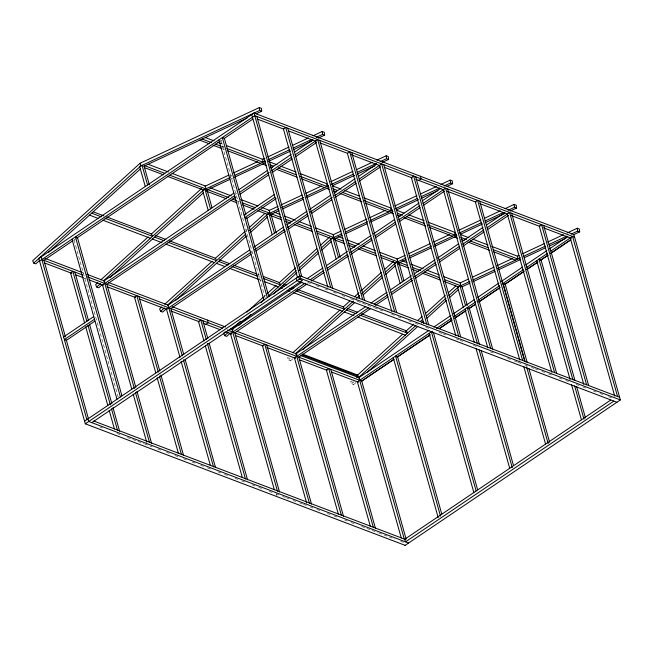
<?xml version="1.0" encoding="UTF-8"?>
<svg xmlns="http://www.w3.org/2000/svg" width="653" height="653" viewBox="0 0 653 653"><rect width="100%" height="100%" fill="white"/><g stroke="black" fill="none" stroke-linecap="round" stroke-linejoin="round"><path stroke-width="0.49" stroke-dasharray="3.27 2.45" d="M245.977 230.558L247.479 229.195M264.114 296.454L265.616 295.091M292.919 358.668L290.658 360.717L289.557 358.35L287.508 357.575L288.61 359.942L290.12 358.57M356.032 382.478L353.771 384.535L352.669 382.168L350.628 381.393L351.722 383.76L353.983 381.703M73.397 240.394L75.413 239.022M219.971 141.342L221.653 140.199M234.998 194.488L236.68 193.353M230.036 176.286L231.888 175.42M230.713 179.004L232.558 178.147M220.771 143.415L222.673 144.142M222.2 145.978L224.101 146.696M222.093 146.639L224.003 147.358M222.567 148.835L224.469 149.553M237.382 200.904L239.284 201.63M307.734 282.423L310.583 283.508M316.297 285.679L319.154 286.757M324.868 288.928L327.724 290.014M333.43 292.185L336.287 293.27M342.001 295.442L344.857 296.527M350.571 298.699L356.277 300.87M357.232 301.229L366.749 304.845M367.704 305.212L373.418 307.375M374.365 307.743L383.891 311.359M391.506 314.248L394.355 315.334M398.167 316.787L401.024 317.872M408.639 320.762L411.496 321.847M415.3 323.292L418.157 324.378M425.772 327.275L428.629 328.361M439.102 332.336L441.959 333.422M442.905 333.781L445.762 334.867M456.235 338.85L459.092 339.935M460.047 340.295L462.895 341.38M473.368 345.355L476.225 346.441M490.509 351.869L493.358 352.955M507.642 358.383L510.499 359.468M514.303 360.913L517.16 361.999M518.115 362.358L520.972 363.443M524.775 364.888L527.632 365.974M531.436 367.427L534.293 368.512M535.248 368.872L538.105 369.957M541.908 371.402L544.765 372.488M548.577 373.932L551.434 375.018M559.05 377.916L561.898 379.001M565.71 380.446L568.567 381.532M576.183 384.421L579.04 385.507M582.843 386.96L585.7 388.045M593.316 390.935L596.173 392.02M599.976 393.465L602.833 394.551M608.547 396.722L613.306 398.534M257.502 274.244L259.404 274.97M258.596 276.611L260.506 277.337M259.306 279.647L261.208 280.374M81.992 272.415L83.886 273.142M84.237 278.064L86.139 278.782M351.722 383.76L353.771 384.535M288.61 359.942L290.658 360.717M99.795 426.956L102.652 428.041M116.936 433.47L119.785 434.555M127.4 437.445L136.926 441.061M137.873 441.428L143.587 443.591M144.542 443.958L152.157 446.848M157.863 449.019L160.72 450.105M166.433 452.276L169.29 453.362M175.004 455.533L177.861 456.618M183.566 458.79L186.423 459.875M192.137 462.038L194.994 463.124M200.708 465.295L203.556 466.381M207.368 467.834L212.127 469.638M217.841 471.809L220.698 472.894M224.501 474.339L229.26 476.151M234.974 478.322L237.831 479.408M241.634 480.853L244.491 481.938M252.107 484.828L254.964 485.914M258.776 487.358L261.633 488.444M269.248 491.342L272.097 492.427M275.909 493.872L278.766 494.958M282.569 496.402L285.426 497.488M286.381 497.855L289.238 498.941M293.042 500.386L295.899 501.471M299.711 502.916L302.559 504.002M303.514 504.361L306.371 505.446M310.175 506.891L313.032 507.977M316.844 509.43L319.701 510.515M327.316 513.405L330.173 514.491M333.977 515.935L336.834 517.021M344.449 519.919L347.306 521.004M351.11 522.449L353.967 523.535M361.582 526.424L371.1 530.048M372.055 530.407L377.769 532.579M378.716 532.938L388.241 536.554M389.188 536.921L394.902 539.084M400.615 541.255L403.472 542.341M220.934 140.689L265.102 297.817M276.399 493.799L276.945 495.758M74.034 239.953L118.209 397.089"/><path stroke-width="0.98" d="M256.188 113.785L261.714 111.206L261.339 108.349L259.298 107.574L140.093 163.242L32.65 260.735L33.744 263.102L35.793 263.877L39.564 260.457M33.744 263.102L140.852 165.919L259.665 110.43L261.714 111.206M48.616 252.246L140.632 168.752M97.852 282.602L95.599 284.651L96.693 287.018L98.742 287.793L102.513 284.373M100.856 279.876L148.19 236.925M151.202 234.198L201.54 188.521M96.693 287.018L100.464 283.598M103.484 280.855L203.793 189.843M110.055 277.533L203.581 192.668M161.822 306.91L159.569 308.959L160.662 311.326L162.711 312.101L166.482 308.681M164.825 304.184L212.168 261.233M215.172 258.506L245.226 231.235M248.981 227.832L264.759 213.515M160.662 311.326L164.434 307.906M167.454 305.163L245.895 233.994M249.666 230.574L267.771 214.151M175.535 300.47L246.434 236.141M250.205 232.721L267.55 216.976M225.04 331.904L223.538 333.267L224.64 335.634L226.681 336.409L230.452 332.989M246.834 312.134L263.363 297.131M267.118 293.728L276.137 285.541M279.141 282.814L295.67 267.82M297.923 265.771L316.713 248.728M320.468 245.324L329.479 237.137M224.64 335.634L228.411 332.214M231.423 329.471L240.475 321.26M260.841 302.78L263.861 300.045M268.383 295.94L296.291 270.62M299.311 267.885L318.166 250.776M321.178 248.034L331.74 238.451M238.753 325.463L250.817 314.509M273.444 293.981L296.829 272.766M299.09 270.709L318.705 252.923M321.717 250.181L331.52 241.284M292.773 352.8L340.107 309.849M343.111 307.122L349.877 300.984M354.383 296.895L358.889 292.805M361.142 290.765L381.434 272.358M384.437 269.624L393.457 261.445M295.401 353.779L353.469 301.082M356.489 298.348L359.509 295.613M361.77 293.556L382.136 275.084M385.148 272.342L395.71 262.759M302.723 349.771L354.767 302.551M363.06 295.017L382.674 277.231M385.686 274.489L395.498 265.591M357.387 375.255L402.468 334.352M405.472 331.618L413.741 324.125M417.496 320.713L422.001 316.623M425.764 313.211L445.297 295.491M448.301 292.764L455.818 285.949M356.701 377.507L358.138 376.21L357.591 375.018L302.396 354.048M358.513 377.597L415.83 325.586M420.361 321.48L422.622 319.431M426.393 316.003L445.999 298.217M449.019 295.474L458.822 286.577M367.345 372.218L417.879 326.361M421.65 322.941L423.16 321.578M426.931 318.15L446.538 300.364M449.558 297.621L458.61 289.41M405.048 545.426L620.35 399.938L573.865 234.566L254.009 113.026L38.829 258.441L85.306 423.813L405.162 545.353M39.572 261.086L254.752 115.671L574.607 237.21M72.548 240.957L43.914 260.31L65.447 336.915M76.76 238.116L219.971 141.342M224.183 138.493L252.817 119.14M212.029 207.768L206.993 189.843L204.944 189.068L202.65 190.619L208.217 210.429M233.79 193.141L104.072 280.806L134.347 388.535M238.851 189.729L267.485 170.376M270.856 168.099L291.075 154.434M294.446 152.157L312.975 139.636M234.541 195.786L102.513 285.002L131.775 389.106M239.594 192.374L269.077 172.449M271.599 170.743L291.818 157.079M295.189 154.802L317.701 139.587L362.701 299.67M235.741 197.133L106.855 284.235L135.848 387.351M239.953 194.292L268.595 174.939M271.966 172.661L292.185 158.997M295.548 156.72L316.607 142.485M63.619 336.932L93.746 316.574M244.083 214.976L274.211 194.618M94.489 319.219L64.361 339.576L66.41 340.352L94.865 321.129M274.954 197.263L244.834 217.62L246.875 218.396L276.17 198.61M276.268 233.015L270.962 214.151L268.914 213.376L266.62 214.927L272.187 234.737M249.748 249.895L168.041 305.114L182.309 355.885M253.96 247.054L283.443 227.13M286.814 224.852L307.032 211.188M309.555 209.482L330.614 195.247M333.985 192.97L355.044 178.742M358.415 176.465L376.104 164.507M251.34 251.976L166.491 309.31L180.016 357.436M254.703 249.699L284.186 229.774M287.557 227.497L307.775 213.833M310.306 212.127L332.206 197.328M334.728 195.622L355.787 181.387M359.158 179.11L381.67 163.895L426.67 323.978M250.858 254.458L170.833 308.543L183.803 354.701M255.911 251.046L285.394 231.121M287.924 229.415L308.134 215.751M311.505 213.474L331.724 199.81M335.095 197.532L356.154 183.305M359.525 181.028L380.585 166.793M205.891 324.288L208.193 322.737L207.442 320.092M418.785 180.424L421.079 178.873L420.336 176.228M84.564 421.169L299.751 275.754L619.607 397.293M85.306 423.813L300.494 278.398L620.35 399.938M91.82 422.654L302.421 280.341L299.343 279.174L298.601 276.529M301.931 282.178L232.011 329.422L277.476 491.17M306.983 278.758L322.99 267.942M326.353 265.665L347.412 251.438M349.943 249.724L371.002 235.496M373.532 233.79L394.592 219.555M397.955 217.278L419.014 203.05M422.385 200.773L440.922 188.252M305.196 283.116L230.46 333.618L274.35 489.774M310.257 279.696L323.733 270.587M327.104 268.31L347.314 254.654M350.685 252.376L371.745 238.141M375.116 235.864L395.334 222.2M398.705 219.922L419.765 205.695M423.128 203.418L445.64 188.203L490.64 348.286M307.245 283.892L234.802 332.85L279.525 491.946M311.457 281.043L324.092 272.505M327.463 270.228L348.522 256M351.053 254.286L372.112 240.059M375.475 237.782L395.694 224.118M399.065 221.84L420.124 207.613M423.495 205.336L444.554 191.1M365.9 306.486L295.98 353.73L341.446 515.478M370.953 303.065L386.96 292.25M390.331 289.973L411.39 275.746M413.912 274.031L434.971 259.804M437.502 258.098L458.561 243.863M461.932 241.586L482.991 227.358M486.363 225.081L504.891 212.551M368.325 307.987L294.43 357.926L338.319 514.082M374.226 304.004L387.702 294.895M391.074 292.617L412.133 278.39M414.655 276.684L435.714 262.449M439.085 260.172L459.304 246.508M462.675 244.23L483.734 230.003M487.105 227.726L509.618 212.511L554.609 372.594M370.373 308.771L298.772 357.15L343.494 516.254M375.426 305.351L388.062 296.813M391.433 294.536L412.492 280.308M415.022 278.594L436.082 264.367M439.453 262.09L459.663 248.426M463.034 246.148L484.093 231.921M487.465 229.644L508.524 215.408M467.319 305.449L462.014 286.585L459.973 285.802L457.68 287.353L463.246 307.163M429.013 330.296L358.93 377.646L404.395 539.394M433.902 326.982L450.913 315.497M453.272 313.889L474.502 299.556M477.702 297.384L498.933 283.051M501.455 281.345L522.514 267.11M525.722 264.938L546.945 250.605M549.304 248.997L567.841 236.476M432.286 331.234L357.379 381.842L401.269 537.999M436.498 328.394L451.656 318.142M454.023 316.542L475.923 301.735M478.445 300.029L499.504 285.802M502.198 283.99L523.257 269.754M526.465 267.583L547.687 253.25M550.895 251.07L572.559 236.427L617.558 396.51M227.26 329.985L361.721 381.074L393.735 359.444M397.097 357.167L429.952 334.965M439.216 328.704L451.852 320.166M455.223 317.889L466.177 310.485M468.699 308.779L475.441 304.225M478.812 301.947L499.872 287.712M504.924 284.3L524.302 271.207M526.824 269.501L537.778 262.098M540.3 260.392L547.883 255.266M550.414 253.56L570.632 239.896M393.898 359.338L361.884 380.968L359.836 380.193L359.093 377.548M397.269 357.06L430.115 334.858M439.387 328.598L452.023 320.06M454.545 318.354L465.499 310.95M468.87 308.673L475.604 304.118M478.975 301.841L500.035 287.614M505.087 284.194L523.624 271.672M526.987 269.395L537.941 262M540.472 260.286L548.047 255.168M550.577 253.462L570.795 239.798M610.563 400.158L404.795 539.215L405.537 541.859L613.836 401.097M143.815 166.27L246.973 118.087M204.895 186.301L228.917 175.077M233.537 172.923L257.56 161.699M262.18 159.544L264.955 158.246M267.722 156.949L288.977 147.023M292.675 145.301L308.379 137.963M312.999 135.808L322.239 131.49L324.288 132.265L324.663 135.122L318.215 138.134M230.509 177.363L203.418 190.015L167.258 176.277M235.113 175.216L265.51 161.022M268.269 159.732L289.459 149.831M293.14 148.117L311.563 139.513M316.166 137.359L322.615 134.347L324.663 135.122M206.258 190.423L229.791 179.436M234.394 177.281L265.714 162.654M268.473 161.364L290.585 151.039M293.344 149.749L311.767 141.146M268.865 210.609L278.105 206.291M280.872 204.993L302.127 195.067M305.824 193.345L321.529 186.007M330.769 181.689L352.947 171.331M356.644 169.609L372.357 162.271M376.977 160.116L386.217 155.798L388.257 156.573L388.633 159.43L382.185 162.442M278.823 208.984L267.387 214.323L257.862 210.707M281.582 207.695L303.686 197.369M306.453 196.08L328.557 185.754M331.324 184.464L353.428 174.139M357.109 172.425L376.454 163.389M380.136 161.666L386.584 158.655L388.633 159.43M270.734 214.494L279.027 210.625M282.708 208.903L302.976 199.443M306.657 197.72L329.03 187.272M332.45 185.672L354.555 175.347M357.313 174.057L374.814 165.886M332.834 234.909L341.152 231.031M344.849 229.301L367.019 218.943M369.794 217.653L385.507 210.315M394.747 205.997L416.924 195.639M420.614 193.917L436.326 186.578M440.946 184.424L450.186 180.106L452.235 180.881L452.602 183.738L447.076 186.325M341.87 233.725L331.357 238.631L317.064 233.203M345.551 232.003L367.663 221.677M370.422 220.388L392.526 210.062M395.294 208.772L417.398 198.447M421.079 196.724L439.502 188.121M444.113 185.974L450.554 182.962L452.602 183.738M334.703 238.802L342.074 235.358M345.764 233.643L366.945 223.75M370.626 222.028L393.008 211.572M396.42 209.98L418.524 199.655M421.291 198.365L437.869 190.627M396.804 259.217L405.121 255.339M408.819 253.609L430.074 243.683M433.763 241.961L449.476 234.623M458.716 230.305L480.894 219.947M484.591 218.224L500.296 210.886M504.916 208.731L514.156 204.413L516.205 205.189L516.572 208.046L510.132 211.058M405.839 258.033L395.326 262.939L381.042 257.511M409.529 256.311L431.633 245.985M434.392 244.695L456.504 234.37M459.263 233.08L481.367 222.755M485.057 221.032L503.479 212.429M508.083 210.282L514.531 207.27L516.572 208.046M397.759 263.543L406.044 259.665M409.733 257.951L430.915 248.05M434.596 246.336L456.961 235.88M460.389 234.288L482.494 223.963M485.261 222.673L504.598 213.637M459.916 283.035L468.234 279.149M472.854 276.994L494.109 267.069M496.876 265.771L512.589 258.441M517.209 256.278L519.053 255.413M522.751 253.691L544.006 243.765M547.704 242.034L563.408 234.705M567.106 232.974L577.268 228.232L579.317 229.007L579.693 231.864L573.244 234.876M469.874 281.419L458.259 286.855L443.991 281.427M472.641 280.129L494.745 269.803M497.504 268.514L520.539 257.755M523.298 256.466L545.402 246.14M549.091 244.418L566.592 236.247M571.195 234.101L577.644 231.089L579.693 231.864M461.793 286.928L470.078 283.059M472.845 281.761L494.95 271.444M498.631 269.722L520.743 259.396M524.424 257.674L545.606 247.781M549.295 246.059L565.873 238.321M257.209 119.026L283.818 129.139M288.577 130.943L316.134 141.415M319.937 142.86L347.502 153.333M351.306 154.777L379.817 165.617M384.568 167.421L412.133 177.894M415.928 179.338L443.575 189.843M447.395 191.288L475.996 202.161M479.816 203.614L507.471 214.119M511.283 215.572L539.892 226.436M543.704 227.889L571.359 238.394M205.548 137.628L214.111 140.885M217.922 142.33L220.771 143.415M226.485 145.586L262.645 159.324L263.012 162.181L226.852 148.443M269.452 161.911L277.076 164.809M280.888 166.254L296.127 172.049M299.939 173.494L326.614 183.632L326.99 186.489L300.315 176.351M332.475 185.86L341.046 189.117M344.857 190.562L359.15 195.998M363.909 197.802L390.584 207.94L390.959 210.797L364.284 200.659M396.444 210.168L404.068 213.066M408.827 214.87L424.075 220.665M427.878 222.11L454.553 232.248L454.929 235.104L428.254 224.967M460.398 234.468L468.96 237.716M472.764 239.169L487.987 244.948M491.799 246.401L517.486 256.164L517.862 259.021L493.121 249.617M202.112 139.04L211.629 142.656M215.433 144.101L221.147 146.272M269.828 164.768L273.64 166.221M278.398 168.025L296.503 174.906M332.842 188.717L337.609 190.529M342.368 192.333L360.472 199.214M397.767 213.384L402.534 215.196M406.346 216.641L424.442 223.522M460.765 237.325L466.479 239.496M470.282 240.941L488.362 247.805M199.728 140.158L209.246 143.774M213.049 145.219L221.62 148.476M227.326 150.639L260.629 163.299M262.677 164.074L266.489 165.519M270.301 166.972L272.203 167.69M276.97 169.502L296.976 177.11M301.735 178.914L324.598 187.607M326.647 188.382L329.504 189.468M333.316 190.913L336.173 191.998M339.984 193.451L361.901 201.777M365.713 203.222L388.576 211.915M390.616 212.69L393.481 213.776M397.285 215.221L400.15 216.306M403.954 217.759L425.87 226.085M429.682 227.53L452.545 236.223M454.578 236.99L457.435 238.076M461.238 239.52L464.095 240.606M467.899 242.051L489.783 250.368M493.595 251.813L515.478 260.131M148.329 164.352L168.319 171.943M172.123 173.396L205.426 186.048L205.801 188.905L169.641 175.167M210.331 187.909L231.293 195.876M240.818 199.492L257.968 206.013M261.78 207.458L269.395 210.356L269.771 213.213L259.29 209.229M274.301 212.217L280.023 214.388M284.781 216.2L295.262 220.183M299.074 221.628L311.457 226.338M315.268 227.783L333.373 234.664L333.74 237.521L316.591 231.007M338.278 236.525L343.037 238.337M346.849 239.782L359.232 244.491M363.044 245.936L375.426 250.646M379.238 252.091L397.342 258.972L397.71 261.829L380.56 255.315M402.224 260.825L406.982 262.637M410.794 264.081L423.16 268.783M426.972 270.228L439.338 274.929M444.097 276.733L460.275 282.88L460.643 285.736L444.464 279.59M144.901 165.764L164.882 173.355M207.842 189.68L228.803 197.647M232.615 199.092L236.427 200.544M242.141 202.716L255.478 207.785M271.819 213.988L281.345 217.612M285.157 219.057L291.826 221.596M296.584 223.399L311.832 229.195M335.789 238.296L343.413 241.194M348.171 243.006L355.795 245.903M360.554 247.707L375.801 253.503M399.742 262.596L407.358 265.493M412.116 267.297L420.679 270.554M424.483 271.999L439.714 277.786M333.569 237.937L334.932 238.459L340.237 257.323M397.538 262.245L398.901 262.767L403.946 280.692M144.419 167.601L163.446 174.833M206.413 191.158L226.42 198.757M230.231 200.21L236.9 202.74M242.614 204.911L254.05 209.262M270.383 215.466L281.818 219.808M285.63 221.261L290.389 223.065M294.201 224.518L312.305 231.391M334.36 239.773L344.833 243.757M348.645 245.201L354.367 247.373M358.171 248.826L376.275 255.698M398.314 264.073L408.778 268.048M412.582 269.501L418.295 271.664M422.099 273.117L440.179 279.982M616.905 402.264L297.05 280.725L296.307 278.08M93.42 211.899L103.892 215.874M106.749 216.959L151.472 233.954L152.565 236.321L104.986 218.241M155.422 235.455L165.903 239.439M169.715 240.884L215.441 258.262L216.535 260.629L167.952 242.165M219.392 259.763L229.872 263.747M233.684 265.191L256.547 273.885M263.216 276.415L279.411 282.569L280.512 284.937L263.363 278.423M283.361 284.071L286.226 285.157M291.94 287.328L293.842 288.055M297.654 289.499L343.38 306.877L344.482 309.244L295.891 290.781M347.314 308.371L357.787 312.346M361.591 313.799L406.313 330.793L407.415 333.161L359.836 315.081M91.665 213.18L101.182 216.796M154.614 237.104L164.14 240.72M218.584 261.412L228.109 265.028M231.921 266.473L257.641 276.252M282.553 285.712L284.463 286.438M289.222 288.251L292.087 289.336M346.514 310.02L356.024 313.636M89.518 215.131L98.081 218.388M102.839 220.192L150.419 238.272M152.467 239.047L161.993 242.671M165.805 244.116L214.388 262.579M216.437 263.355L225.007 266.62M229.774 268.424L258.351 279.288M264.073 281.459L278.358 286.887M280.406 287.663L282.316 288.389M287.075 290.201L289.932 291.287M293.744 292.732L342.335 311.195M344.36 311.971L353.877 315.587M357.689 317.031L405.26 335.111M301.996 354.873L358.138 376.21M44.918 258.335L81.992 272.415M86.743 274.227L104.798 281.084M108.602 282.529L168.474 305.286M172.278 306.73L225.563 326.973M230.329 328.786L233.194 329.871M237.006 331.324L297.082 354.146M300.902 355.599L359.068 377.703M41.865 259.535L82.735 275.068M87.486 276.872L222.493 328.173M44.322 262.89L71.887 273.362M75.683 274.807L83.29 277.696M88.988 279.868L103.247 285.279M107.051 286.724L135.563 297.564M139.367 299.009L166.923 309.481M170.727 310.926L199.238 321.758M203.042 323.202L220.2 329.724M225.922 331.895L231.823 334.14M235.455 335.52L263.11 346.025M266.922 347.478L295.531 358.35M299.352 359.795L327.006 370.3M331.773 372.112L358.473 382.258M93.722 421.014L405.007 539.296M408.607 543.027L88.751 421.487L88.008 418.842M570.265 237.978L614.71 396.102M543.647 225.44L588.647 385.523M586.598 384.748L541.598 224.665L539.305 226.216L583.749 384.331M574.999 380.691L541.043 259.894L538.994 259.119L572.95 379.915M576.648 386.584L585.488 418.01M574.607 385.809L583.994 419.193M536.701 260.669L570.102 379.499M571.481 384.413L581.423 419.765M511.658 213.286L556.658 373.369M507.316 214.062L551.761 372.177M527.265 362.693L505.177 284.128L503.128 283.353L525.216 361.917M528.914 368.586L549.622 442.244M526.596 366.831L548.128 443.436M479.677 201.132L524.669 361.215M522.629 360.44L477.629 200.357L475.335 201.908L519.78 360.023M523.747 366.415L545.557 443.999M447.689 188.986L492.689 349.061M443.346 189.754L487.791 347.869M479.531 344.702L469.311 308.363L467.262 307.587L477.482 343.927M481.179 350.596L513.478 465.499M479.139 349.82L512.262 467.67M459.973 285.802L465.54 305.612M464.969 309.138L474.356 342.531M476.013 348.424L509.691 468.234M415.708 176.832L460.7 336.907M458.651 336.132L413.659 176.049L411.366 177.6L455.81 335.715M477.621 489.734L433.445 332.597L431.404 331.822L476.119 490.925M383.719 164.678L428.719 324.753M429.103 333.373L473.825 492.476M379.377 165.446L423.821 323.57M402.428 281.802L396.861 261.984L394.559 263.534L400.134 283.353M351.73 152.524L396.73 312.599M394.681 311.824L349.69 151.741L347.388 153.292L391.833 311.416M441.755 513.968L397.587 356.84L395.538 356.056L440.53 516.139M393.245 357.607L438.236 517.69M319.75 140.371L364.741 300.445M315.407 141.138L359.574 298.274M338.458 257.494L332.883 237.676L330.589 239.235L336.156 259.045M361.721 381.074L406.166 539.19M287.761 128.217L332.761 288.3M330.712 287.516L285.712 127.433L283.418 128.984L327.863 287.108M330.761 369.304L375.475 528.408M373.434 527.632L328.712 368.529L326.418 370.08L370.308 526.236M256.8 116.446L301.8 276.529M254.009 113.026L300.494 278.398M251.715 114.577L297.458 277.305M268.914 213.376L274.48 233.186M245.912 214.959L224.379 138.363L222.33 137.579L267.33 297.662M246.736 217.906L268.824 296.478M218.886 139.905L263.885 299.988M266.783 345.004L311.505 504.1M309.457 503.324L264.743 344.221L262.441 345.772L306.616 502.908M204.944 189.068L210.511 208.878M202.814 320.696L207.785 338.368M209.164 343.282L247.536 479.792M206.291 339.56L200.765 319.913L198.471 321.464L203.997 341.111M207.393 343.486L245.487 479.016M205.377 346.017L242.369 477.621M144.044 165.927L149.349 184.791M147.562 184.954L141.995 165.144L139.701 166.695L145.268 186.505M140.093 163.242L140.852 165.919M185.183 359.607L215.547 467.638M183.411 359.811L213.507 466.862M181.118 361.362L210.38 465.467M138.844 296.389L159.822 371.026M160.932 374.953L183.566 455.484M158.328 372.21L136.795 295.605L134.502 297.156L155.757 372.781M159.43 376.136L181.518 454.708M157.136 377.687L178.391 453.313M136.95 391.278L151.578 443.33M135.457 392.469L149.529 442.554M133.155 394.02L146.688 442.138M121.923 395.742L77.478 237.627L75.43 236.851L120.43 396.934M71.993 239.178L116.985 399.261M74.875 272.081L88.4 320.199M89.502 324.133L111.867 403.676M112.969 407.611L119.597 431.176M86.906 321.39L72.826 271.297L70.532 272.848L84.612 322.941M88.008 325.316L110.373 404.868M111.475 408.794L117.548 430.4M85.714 326.867L107.802 405.431M109.182 410.345L114.422 429.005M66.271 339.862L88.359 418.434M41.123 256.89L86.857 419.618M577.268 228.232L577.644 231.089M514.156 204.413L514.531 207.27M450.186 180.106L450.554 182.962M386.217 155.798L386.584 158.655M322.239 131.49L322.615 134.347M259.298 107.574L259.665 110.43"/></g></svg>
